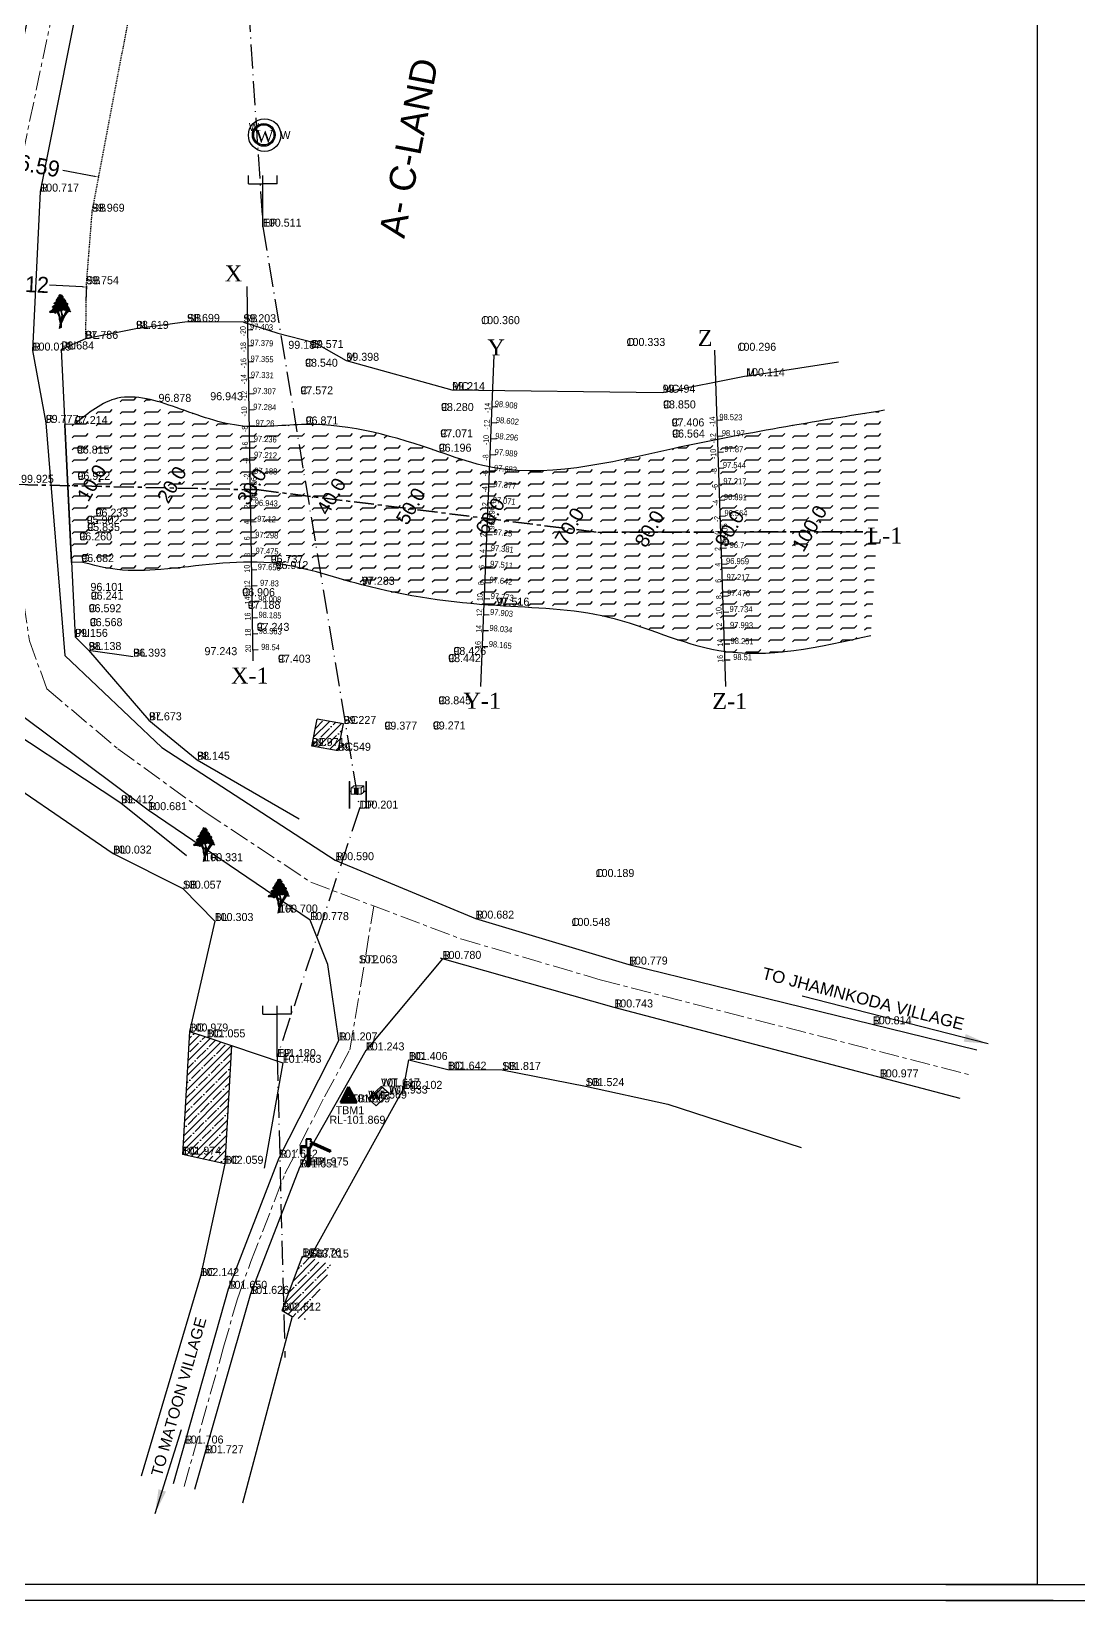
# Model space of a CAD drawing. Extents: x 9889 to 10585, y 9873 to 10224.
# Drawn here: x 10005.7 to 10136.5, y 9872.9 to 10069 of the extents above; entities that cross this region are included whole.
import ezdxf
from ezdxf.enums import TextEntityAlignment as Align

# ---------------------------------------------------------------- set-up
doc = ezdxf.new("R2010")
doc.units = 0
doc.header["$MEASUREMENT"] = 0
doc.header["$PDMODE"] = 35
doc.header["$PDSIZE"] = 0.5
for name, pattern in [('ACAD_ISO10W100', [18, 12, -3, 0, -3]), ('CENTERX2', [4, 2.5, -0.5, 0.5, -0.5]), ('DASHDOT', [1, 0.5, -0.25, 0, -0.25]), ('DOT2', [0.125, 0, -0.125]), ('HIDDEN2', [0.1875, 0.125, -0.0625])]:
    doc.linetypes.add(name, pattern=pattern)
for name, color, linetype in [('2', 1, 'Continuous'), ('4', 3, 'Continuous'), ('Chainage', 7, 'Continuous'), ('dimension', 7, 'Continuous'), ('DP', 7, 'Continuous'), ('EL', 5, 'ACAD_ISO10W100'), ('FRAME', 7, 'Continuous'), ('HA', 7, 'Continuous'), ('HP', 7, 'Continuous'), ('TBM', 1, 'Continuous'), ('TEXT', 7, 'Continuous'), ('WEEL', 7, 'Continuous'), ('WELL', 102, 'Continuous')]:
    doc.layers.add(name, color=color, linetype=linetype)
for name, color, linetype, lineweight in [('BL', 6, 'Continuous', 30), ('BT ROAD', 251, 'Continuous', 30), ('CENTER', 7, 'CENTERX2', 40), ('centre line', 7, 'CENTERX2', 30), ('E-LINE', 66, 'DASHDOT', 25), ('EP', 5, 'ACAD_ISO10W100', 30), ('MAAT', 20, 'FENCELINE2', 30), ('SB', 62, 'HIDDEN2', 30), ('TR', 3, 'Continuous', 40), ('WATER', 4, 'Continuous', 30)]:
    doc.layers.add(name, color=color, linetype=linetype, lineweight=lineweight)
doc.layers.add('HATCH', color=7, linetype='Continuous', true_color=0xdb70ff)
doc.styles.add('A', font='ARIAL.TTF')
doc.styles.add('style1', font='swisscl.ttf', dxfattribs={"height": 5})
doc.styles.add('style3', font='swisse.ttf', dxfattribs={"height": 3})
doc.linetypes.add('FENCELINE2', pattern='A,0.25,-0.1,[132,ltypeshp.shx,S=0.1,R=0,X=-0.1,Y=0],-0.1,1', length=1.45)
doc.dimstyles.get("Standard").update_dxf_attribs({"dimtxt": 2, "dimasz": 0.5, "dimexe": 0.18, "dimexo": 0.0625, "dimgap": 0.09, "dimtad": 0, "dimzin": 0, "dimdsep": 46, "dimtxsty": 'Standard', "dimcen": 0.09, "dimclrd": 155, "dimclre": 155, "dimadec": 0, "dimazin": 0, "dimtfac": 1, "dimtofl": 0, "dimtmove": 0, "dimatfit": 3, "dimfxl": 0, "dimtolj": 1, "dimtzin": 0, "dimarcsym": 0})
pattern_1 = [(350.564024, (-938.7632, -614.632707), (0.0308053174, 0.0423982836), [0, -0.046875])]

# ---------------------------------------------------------------- blocks, each defined once
blk = doc.blocks.new('TBM')
at = {"layer": 'HA', "linetype": 'DOT2'}
h = blk.add_hatch(dxfattribs=at)
h.set_pattern_fill('ANSI31', color=1, scale=3, style=0)
h.set_pattern_definition([(45, (-10188.135, -9096.50348), (-0.265165043, 0.265165043), [])])
h.paths.add_polyline_path([(6.2, -4.6), (-0.2, 7), (-6.2, -4.6)])
h.paths.add_polyline_path([(-1.1, -0.1, -1), (1.1, -0.1, -1)], flags=16)
at = {"layer": 'HATCH', "color": 1, "lineweight": 50}
for p, q in [((-0.2, 7), (-6.2, -4.6)), ((6.2, -4.6), (-0.2, 7)), ((-6.2, -4.6), (6.2, -4.6))]:
    blk.add_line(p, q, dxfattribs=at)
at = {"layer": 'HATCH', "color": 1, "lineweight": 40}
blk.add_circle((0, -0.1), 1.11, dxfattribs=at)
blk = doc.blocks.new('tf')
at = {"layer": 'DP', "color": 7, "lineweight": 9}
for p, q in [((-3.71, 12.09), (-3.67, -0.12)), ((-3.42, 12.09), (-3.39, -0.12)), ((3.79, 12.11), (3.83, -0.1)), ((4.08, 12.11), (4.11, -0.1))]:
    blk.add_line(p, q, dxfattribs=at)
at = {"layer": 'DP', "color": 7, "lineweight": 15}
for p, q in [((-2.79, 7.72), (-3.69, 7.72)), ((-2.79, 7.56), (-3.69, 7.56)), ((-2.8, 9.12), (-1.6, 10.06)), ((-2.8, 9.12), (1.73, 9.14)), ((-2.8, 9.12), (-2.79, 6.32)), ((-1.34, 9.13), (-1.34, 6.33)), ((-1.1, 9.13), (-1.09, 6.33)), ((-0.86, 9.13), (-0.85, 6.33)), ((-0.62, 9.13), (-0.61, 6.33)), ((-0.4, 9.13), (-0.4, 6.33)), ((-0.16, 9.13), (-0.15, 6.33)), ((0.08, 9.13), (0.09, 6.33)), ((0.29, 9.13), (0.29, 6.33)), ((1.73, 9.14), (2.93, 10.07)), ((1.74, 6.34), (1.73, 9.14)), ((1.74, 6.34), (2.93, 7.27)), ((2.52, 7.74), (4.09, 7.74)), ((2.52, 7.57), (4.09, 7.58)), ((2.93, 7.27), (2.93, 10.07)), ((-2.79, 6.32), (1.74, 6.34))]:
    blk.add_line(p, q, dxfattribs=at)
at = {"layer": 'HATCH', "color": 7, "lineweight": 30}
for p, q in [((-3.71, 12.09), (-3.42, 12.09)), ((3.79, 12.11), (4.08, 12.11))]:
    blk.add_line(p, q, dxfattribs=at)
at = {"layer": 'HATCH', "color": 7, "lineweight": 15}
blk.add_line((-1.6, 10.06), (2.93, 10.07), dxfattribs=at)
blk = doc.blocks.new('A$C492B7C83')
at = {"layer": 'TR', "linetype": 'Continuous', "lineweight": 0}
h = blk.add_hatch(dxfattribs=at)
h.set_pattern_fill('DOTS', color=3, scale=0.75, angle=-9.436, style=0)
h.set_pattern_definition(pattern_1)
h.paths.add_polyline_path([(2.85, 3.48), (2.66, 3.58), (2.77, 3.71), (2.73, 3.96), (2.68, 3.97), (2.62, 4.2), (2.56, 4.2), (2.49, 4.21), (2.45, 4.32), (2.51, 4.46), (2.59, 4.45), (2.47, 4.65), (2.47, 4.79), (2.41, 4.9), (2.32, 4.83), (2.29, 4.86), (2.29, 4.93), (2.24, 4.96), (2.16, 4.91), (2.08, 4.94), (2, 4.83), (1.99, 4.73), (2.06, 4.68), (2, 4.65), (1.94, 4.71), (1.75, 4.57), (1.74, 4.53), (1.66, 4.51), (1.68, 4.46), (1.71, 4.38), (1.61, 4.33), (1.54, 4.41), (1.48, 4.41), (1.45, 4.36), (1.52, 4.33), (1.52, 4.23), (1.44, 4.25), (1.33, 4.18), (1.43, 4.15), (1.37, 4.03), (1.28, 4.03), (1.17, 3.98), (1.04, 3.94), (1.04, 3.99), (0.91, 3.82), (1.08, 3.83), (1.17, 3.75), (1.11, 3.6), (0.92, 3.57), (0.85, 3.63), (0.81, 3.56), (0.74, 3.56), (0.67, 3.49), (0.58, 3.41), (0.66, 3.32), (0.72, 3.35), (0.64, 3.25), (0.69, 3.25), (0.66, 3.15), (0.46, 2.96), (0.26, 2.98), (0.16, 2.94), (-0.01, 2.8), (0.03, 2.69), (0.4, 2.64), (0.46, 2.58), (0.64, 2.63), (0.72, 2.35), (0.77, 2.34), (1.05, 2.59), (1.12, 2.61), (1.16, 2.54), (1.15, 2.45), (1.22, 2.41), (1.33, 2.39), (1.39, 2.48), (1.53, 2.52), (1.66, 2.51), (1.73, 2.55), (1.74, 2.56), (1.78, 2.62), (1.82, 2.59), (1.83, 2.48), (1.91, 2.51), (1.92, 2.48), (1.93, 2.41), (2.02, 2.52), (2.09, 2.5), (2.11, 2.45), (2.07, 2.4), (2.16, 2.41), (2.18, 2.37), (2.26, 2.41), (2.32, 2.37), (2.44, 2.21), (2.5, 2.17), (2.54, 2.11), (2.96, 2.08), (3.03, 1.99), (3.09, 2.01), (2.97, 2.24), (2.97, 2.32), (3.03, 2.39), (2.98, 2.64), (2.93, 2.65), (2.89, 3.03), (2.8, 3.06), (2.86, 3.1), (2.98, 3.29)])
h = blk.add_hatch(dxfattribs=at)
h.set_pattern_fill('DOTS', color=3, scale=0.75, angle=-9.436, style=0)
h.set_pattern_definition(pattern_1)
h.paths.add_polyline_path([(2.85, 3.48), (2.66, 3.58), (2.77, 3.71), (2.73, 3.96), (2.68, 3.97), (2.62, 4.2), (2.56, 4.2), (2.49, 4.21), (2.45, 4.32), (2.51, 4.46), (2.59, 4.45), (2.47, 4.65), (2.47, 4.79), (2.41, 4.9), (2.32, 4.83), (2.29, 4.86), (2.29, 4.93), (2.24, 4.96), (2.16, 4.91), (2.08, 4.94), (2, 4.83), (1.99, 4.73), (2.06, 4.68), (2, 4.65), (1.94, 4.71), (1.75, 4.57), (1.74, 4.53), (1.66, 4.51), (1.68, 4.46), (1.71, 4.38), (1.61, 4.33), (1.54, 4.41), (1.48, 4.41), (1.45, 4.36), (1.52, 4.33), (1.52, 4.23), (1.44, 4.25), (1.33, 4.18), (1.43, 4.15), (1.37, 4.03), (1.28, 4.03), (1.17, 3.98), (1.04, 3.94), (1.04, 3.99), (0.91, 3.82), (1.08, 3.83), (1.17, 3.75), (1.11, 3.6), (0.92, 3.57), (0.85, 3.63), (0.81, 3.56), (0.74, 3.56), (0.67, 3.49), (0.58, 3.41), (0.66, 3.32), (0.72, 3.35), (0.64, 3.25), (0.69, 3.25), (0.66, 3.15), (0.46, 2.96), (0.26, 2.98), (0.16, 2.94), (-0.01, 2.8), (0.03, 2.69), (0.4, 2.64), (0.46, 2.58), (0.64, 2.63), (0.72, 2.35), (0.77, 2.34), (1.05, 2.59), (1.12, 2.61), (1.16, 2.54), (1.15, 2.45), (1.22, 2.41), (1.33, 2.39), (1.39, 2.48), (1.53, 2.52), (1.66, 2.51), (1.73, 2.55), (1.74, 2.56), (1.78, 2.62), (1.82, 2.59), (1.83, 2.48), (1.91, 2.51), (1.92, 2.48), (1.93, 2.41), (2.02, 2.52), (2.09, 2.5), (2.11, 2.45), (2.07, 2.4), (2.16, 2.41), (2.18, 2.37), (2.26, 2.41), (2.32, 2.37), (2.44, 2.21), (2.5, 2.17), (2.54, 2.11), (2.96, 2.08), (3.03, 1.99), (3.09, 2.01), (2.97, 2.24), (2.97, 2.32), (3.03, 2.39), (2.98, 2.64), (2.93, 2.65), (2.89, 3.03), (2.8, 3.06), (2.86, 3.1), (2.98, 3.29)])
at = {"layer": 'TR', "lineweight": 0}
h = blk.add_hatch(dxfattribs=at)
h.set_pattern_fill('DOTS', color=32, scale=0.5, style=0)
h.set_pattern_definition([(0, (-72.181562, -36.292636), (0.015625, 0.03125), [0, -0.03125])])
h.paths.add_polyline_path([(2.13, 1.66), (2.65, 2.11), (2.54, 2.11), (2.5, 2.17), (2.44, 2.21), (2.4, 2.27), (1.94, 1.79), (1.33, 1.03), (1.8, 1.77), (1.78, 2.62), (1.74, 2.56), (1.66, 2.51), (1.64, 1.77), (1.26, 1.17), (1.25, 1.44), (1.36, 1.72), (1.33, 2.39), (1.22, 2.41), (1.15, 2.45), (1.16, 2.54), (1.12, 2.61), (1.05, 2.59), (1.19, 1.68), (1.07, 1.35), (1.07, 0.76), (0.74, 0), (1.1, 0.04), (1.27, 0.62)])
at = {"layer": 'HATCH', "color": 3, "lineweight": 0}
blk.add_lwpolyline([(2.77, 3.71), (2.73, 3.96), (2.68, 3.97), (2.62, 4.2), (2.56, 4.2), (2.49, 4.21), (2.45, 4.32), (2.51, 4.46), (2.59, 4.45), (2.47, 4.65), (2.47, 4.79)], dxfattribs=at)
at = {"layer": 'TR', "lineweight": 30}
blk.add_lwpolyline([(1.05, 2.59), (0.99, 2.59), (0.79, 2.38), (0.74, 2.39), (0.68, 2.59), (0.66, 2.64), (0.62, 2.65), (0.46, 2.58), (0.31, 2.65), (0.03, 2.69), (0, 2.8), (0.14, 2.92), (0.21, 2.95), (0.51, 3), (0.7, 3.26), (0.6, 3.41), (0.63, 3.46), (0.74, 3.53), (0.85, 3.6), (0.92, 3.55), (0.96, 3.55), (1.03, 3.58), (1.14, 3.65), (1.18, 3.7), (1.21, 3.74), (1.14, 3.79), (0.96, 3.83), (1.09, 3.95), (1.25, 4.02), (1.34, 4), (1.39, 3.99), (1.42, 4.04), (1.4, 4.08), (1.37, 4.19), (1.46, 4.21), (1.52, 4.22), (1.52, 4.26), (1.5, 4.36), (1.53, 4.39), (1.59, 4.34), (1.64, 4.33), (1.68, 4.32), (1.71, 4.37), (1.73, 4.4), (1.68, 4.46), (1.7, 4.51), (1.76, 4.5), (1.77, 4.55), (1.82, 4.59), (1.85, 4.63), (1.93, 4.67), (1.98, 4.66), (2.02, 4.65), (2.05, 4.7), (2.03, 4.73), (2.02, 4.79), (2.05, 4.84), (2.08, 4.87), (2.11, 4.93), (2.23, 4.95), (2.25, 4.89), (2.29, 4.83), (2.32, 4.84), (2.39, 4.87), (2.44, 4.82), (2.47, 4.76), (2.44, 4.72), (2.45, 4.67), (2.46, 4.61), (2.48, 4.58), (2.57, 4.52), (2.56, 4.46), (2.48, 4.43), (2.44, 4.38), (2.42, 4.34), (2.43, 4.29), (2.44, 4.26), (2.46, 4.22), (2.52, 4.19), (2.56, 4.18), (2.6, 4.18), (2.68, 3.98), (2.73, 3.93), (2.75, 3.85), (2.73, 3.79), (2.74, 3.73), (2.7, 3.66), (2.69, 3.6), (2.68, 3.58), (2.7, 3.52), (2.81, 3.47), (2.88, 3.42), (2.94, 3.33), (2.96, 3.32), (2.93, 3.26), (2.9, 3.21), (2.85, 3.15), (2.84, 3.13), (2.82, 3.09), (2.83, 3.05), (2.88, 3), (2.89, 2.94), (2.91, 2.8), (2.95, 2.64), (2.97, 2.56), (2.99, 2.5), (3.01, 2.4), (2.97, 2.31), (2.94, 2.28), (2.95, 2.21), (3.01, 2.17), (3.03, 2.11), (3.04, 2.02), (3.01, 2), (3, 2.06), (2.97, 2.11), (2.93, 2.12), (2.89, 2.12), (2.84, 2.13), (2.81, 2.09), (2.76, 2.1), (2.72, 2.11), (2.67, 2.12)], dxfattribs=at)
at = {"layer": 'TR', "color": 32, "linetype": 'Continuous', "lineweight": 0}
blk.add_lwpolyline([(1.1, 0.04), (1.1, 0.04), (1.27, 0.62), (2.13, 1.66), (2.67, 2.12), (2.44, 2.3), (1.94, 1.79), (1.33, 1.03), (1.8, 1.77), (1.78, 2.62), (1.66, 2.51), (1.64, 1.77), (1.26, 1.17), (1.25, 1.44), (1.36, 1.72), (1.33, 2.39), (1.12, 2.61), (1.05, 2.59), (1.19, 1.68), (1.07, 1.35), (1.07, 0.76), (0.74, 0), (1.1, 0.04)], dxfattribs=at)
blk.add_lwpolyline([(1.1, 0.04), (1.1, 0.04), (1.27, 0.62), (2.13, 1.66), (2.67, 2.12), (2.44, 2.3), (1.94, 1.79), (1.33, 1.03), (1.8, 1.77), (1.78, 2.62), (1.66, 2.51), (1.64, 1.77), (1.26, 1.17), (1.25, 1.44), (1.36, 1.72), (1.33, 2.39), (1.12, 2.61), (1.05, 2.59), (1.19, 1.68), (1.07, 1.35), (1.07, 0.76), (0.74, 0), (1.1, 0.04)], dxfattribs=at)
blk = doc.blocks.new('EP')
at = {"layer": 'EP', "linetype": 'Continuous'}
for p, q in [((-1.43, 4.24), (-1.43, 5.08)), ((0, 4.24), (0, 5.08)), ((1.43, 4.24), (1.43, 5.08)), ((-1.43, 4.24), (0, 4.24)), ((0, 0), (0, 4.24)), ((1.43, 4.24), (0, 4.24))]:
    blk.add_line(p, q, dxfattribs=at)
blk = doc.blocks.new('WELL')
at = {"layer": 'WEEL', "color": 7, "lineweight": 30}
for radius in [3.55, 3.15]:
    blk.add_circle((-0.13, -0.11), radius, dxfattribs=at)
at = {"layer": 'WEEL', "color": 7, "lineweight": 30, "insert": (-2.65, 1.45), "char_height": 3.9576, "width": 72.2865, "attachment_point": 1, "rotation": 0.034, "style": 'style1'}
blk.add_mtext('{\\fTimes New Roman|b0|i0|c0|p18;W}', dxfattribs=at)
blk = doc.blocks.new('*D12')
at = {"layer": 'Defpoints', "color": 0}
for p in [(9997.73, 10053.9), (10014.03, 10050.82), (10014.03, 10050.82)]:
    blk.add_point(p, dxfattribs=at)
at = {"layer": 'dimension', "color": 155, "lineweight": -2}
for p, q in [((9997.72, 10053.84), (9997.69, 10053.72)), ((9998.22, 10053.81), (10002.19, 10053.06)), ((10013.54, 10050.91), (10009.57, 10051.66)), ((10014.05, 10050.88), (10014.07, 10051))]:
    blk.add_line(p, q, dxfattribs=at)
at = {"layer": 'dimension', "color": 155}
for points in [[(9998.23, 10053.89), (9998.2, 10053.72), (9997.73, 10053.9)], [(10013.56, 10050.99), (10013.53, 10050.83), (10014.03, 10050.82)]]:
    blk.add_solid(points, dxfattribs=at)
at = {"layer": 'dimension', "color": 0, "insert": (10005.88, 10052.36), "char_height": 2, "attachment_point": 5, "rotation": 349.3038}
blk.add_mtext('\\A1;16.59', dxfattribs=at)
blk = doc.blocks.new('*D16')
at = {"layer": 'Defpoints', "color": 0}
for p in [(9996.38, 10036.17), (9996.46, 10037.88), (10012.47, 10035.36)]:
    blk.add_point(p, dxfattribs=at)
at = {"layer": 'dimension', "color": 155, "lineweight": -2}
for p, q in [((9996.38, 10036.23), (9996.47, 10038.05)), ((9996.96, 10037.85), (10001.09, 10037.64)), ((10012.06, 10037.09), (10007.93, 10037.3)), ((10012.48, 10035.42), (10012.57, 10037.25))]:
    blk.add_line(p, q, dxfattribs=at)
at = {"layer": 'dimension', "color": 155}
for points in [[(9996.97, 10037.93), (9996.96, 10037.77), (9996.46, 10037.88)], [(10012.06, 10037.17), (10012.06, 10037.01), (10012.56, 10037.07)]]:
    blk.add_solid(points, dxfattribs=at)
at = {"layer": 'dimension', "color": 0, "insert": (10004.51, 10037.47), "char_height": 2, "attachment_point": 5, "rotation": 357.1223}
blk.add_mtext('\\A1;16.12', dxfattribs=at)

msp = doc.modelspace()

# ---------------------------------------------------------------- hatches: boundary and pattern name
at = {"layer": 'HATCH'}
h = msp.add_hatch(dxfattribs=at)
h.set_pattern_fill('FLEX', color=132, scale=6, style=0)
edge = h.paths.add_edge_path()
edge.add_line((10011.09, 10019.959), (10009.845, 10019.9))
edge.add_line((10009.845, 10019.9), (10010.669, 10002.651))
edge.add_line((10010.669, 10002.651), (10011.887, 10002.709))
edge.add_spline(control_points=[(10011.887, 10002.709), (10013.377, 10002.329), (10016.635, 10001.5), (10024.606, 10001.79), (10034.977, 10003.79), (10048.602, 9998.924), (10062.735, 9997.007), (10078.051, 9996.849), (10092.833, 9989.457), (10104.092, 9992.032), (10110.511, 9993.5)], knot_values=[0, 0, 0, 0, 4.5902844, 10.0328362, 23.7797037, 35.504248, 52.5275891, 66.6012083, 80.9829075, 100.0537272, 100.0537272, 100.0537272, 100.0537272], degree=3, periodic=0)
edge.add_line((10110.511, 9993.5), (10112.217, 10021.678))
edge.add_spline(control_points=[(10112.217, 10021.678), (10103.484, 10020.252), (10087.006, 10017.559), (10067.707, 10012.459), (10053.022, 10017.818), (10043.041, 10020.737), (10031.681, 10019.019), (10024.306, 10021.922), (10016.527, 10024.388), (10012.79, 10021.343), (10011.09, 10019.959)], knot_values=[0, 0, 0, 0, 26.8701333, 50.7048669, 56.468358, 73.4423872, 81.3021272, 89.9166731, 97.3605226, 103.567385, 103.567385, 103.567385, 103.567385], degree=3, periodic=0)
h = msp.add_hatch(dxfattribs=at)
h.set_pattern_fill('ANSI35', color=256, scale=5, style=0)
h.paths.add_polyline_path([(10041.362, 9983.057), (10040.689, 9979.705), (10043.976, 9979.12), (10044.649, 9982.472)])
h = msp.add_hatch(dxfattribs=at)
h.set_pattern_fill('ANSI35', color=256, scale=5, style=0)
h.paths.add_polyline_path([(10024.53, 9928.641), (10029.811, 9927.494), (10030.656, 9942.266), (10027.554, 9943.306), (10025.41, 9944.032)])
h = msp.add_hatch(dxfattribs=at)
h.set_pattern_fill('ANSI35', color=256, scale=12, style=0)
h.paths.add_polyline_path([(10047.736, 9935.648), (10048.716, 9934.759), (10050.331, 9936.275), (10049.351, 9937.164)])
h.paths.add_polyline_path([(10045.386, 9934.917), (10049.219, 9934.917), (10049.219, 9936.417), (10045.386, 9936.417)], flags=9)
h.paths.add_polyline_path([(10047.486, 9935.398), (10049.986, 9935.398), (10049.986, 9936.898), (10047.486, 9936.898)], flags=9)
h = msp.add_hatch(dxfattribs=at)
h.set_pattern_fill('ANSI35', color=256, scale=5, style=0)
h.paths.add_polyline_path([(10037.17, 9909.632), (10037.186, 9909.027), (10038.221, 9908.402), (10039.78, 9907.932), (10043.255, 9914.796), (10040.486, 9915.78), (10039.536, 9915.936)])

# ---------------------------------------------------------------- linework, layer by layer
at = {"layer": 'BL', "linetype": 'Continuous'}
for points in [[(9906.649, 10032.462), (9960.315, 10008.261), (9974.795, 9999.703), (9981.611, 9996.604), (9989.979, 9987.584), (9996.133, 9980.828), (9998.208, 9978.355), (10015.853, 9966.272), (10024.583, 9961.886), (10028.558, 9957.84), (10025.41, 9944.032), (10025.41, 9944.032)], [(10025.108, 10032.718), (10018.724, 10031.853), (10012.41, 10030.605), (10009.397, 10029.276)], [(10009.397, 10029.276), (10011.113, 9993.352)], [(10011.113, 9993.352), (10012.808, 9991.709), (10018.384, 9990.883)], [(10012.808, 9991.709), (10020.348, 9982.931), (10026.364, 9977.999), (10039.103, 9970.62)], [(10025.015, 9965.993), (10016.847, 9972.562), (9998.495, 9984.656), (9998.282, 9989.235)], [(10040.689, 9979.705), (10041.362, 9983.057)], [(10044.649, 9982.472), (10041.362, 9983.057)], [(10043.976, 9979.12), (10044.649, 9982.472)], [(10043.976, 9979.12), (10040.689, 9979.705)], [(10025.41, 9944.032), (10024.53, 9928.641)], [(10025.41, 9944.032), (10027.554, 9943.306)], [(10027.554, 9943.306), (10037.053, 9940.12), (10034.742, 9926.972)], [(10030.656, 9942.266), (10029.811, 9927.494)], [(10052.161, 9936.866), (10052.815, 9940.472), (10057.673, 9939.265)], [(10040.486, 9915.78), (10052.161, 9936.866)], [(10029.811, 9927.494), (10024.53, 9928.641)], [(10029.811, 9927.494), (10026.772, 9913.465)], [(10036.988, 9909.146), (10039.536, 9915.936), (10040.486, 9915.78)], [(10026.772, 9913.465), (10019.363, 9888.438)], [(10036.988, 9909.146), (10038.221, 9908.402)], [(10038.221, 9908.402), (10032.018, 9885.074)]]:
    msp.add_lwpolyline(points, dxfattribs=at)
at = {"layer": 'BT ROAD', "linetype": 'Continuous'}
for points in [[(10040.485, 9957.954), (10020.265, 9971.698), (10004.439, 9983.532), (10001.882, 9987.884), (10000.746, 9995.169), (9999.168, 10027.2), (10000.737, 10050.385), (10008.461, 10085.258), (10015.742, 10126.802), (10015.098, 10155.136), (10008.365, 10169.68), (10004.004, 10173.501), (9990.855, 10178.237), (9952.655, 10184.718)], [(10012.059, 10176.02), (10014.696, 10173.852), (10021.814, 10156.885), (10021.61, 10125.717), (10013.839, 10084.745), (10006.764, 10049.007), (10005.807, 10029.138), (10007.449, 10020.1), (10009.849, 9991.026), (10021.941, 9979.513), (10043.622, 9965.443), (10061.129, 9958.14), (10080.311, 9952.397), (10123.754, 9941.75)], [(10094.937, 10025.931), (10106.471, 10027.737)], [(10023.417, 9887.539), (10030.285, 9911.875), (10036.604, 9928.254), (10044.054, 9942.923), (10042.674, 9952.387), (10040.485, 9957.954)], [(10057.026, 9953.107), (10047.425, 9941.671), (10039.132, 9927.044), (10033.009, 9911.241), (10026.046, 9886.786)], [(10078.477, 9947.04), (10057.026, 9953.107), (10056.776, 9953.18)], [(10121.692, 9935.653), (10078.477, 9947.04)]]:
    msp.add_lwpolyline(points, dxfattribs=at)
at = {"layer": 'CENTER', "lineweight": 5}
for points in [[(10010.058, 10079.778), (10004.279, 10052.223), (10003.496, 10045.388), (10002.746, 10032.437), (10002.895, 10024.612), (10003.851, 10014.443), (10004.723, 9997.559), (10005.415, 9992.861), (10007.596, 9986.848), (10016.455, 9979.368), (10027.249, 9971.542), (10040.566, 9962.696), (10059.323, 9955.597), (10076.726, 9950.496), (10122.708, 9938.658)], [(10045.43, 9941.73), (10048.45, 9959.712)], [(10024.731, 9887.162), (10029.664, 9904.562), (10031.386, 9910.638), (10033.082, 9915.27), (10037.319, 9926.229), (10042.292, 9935.887), (10045.43, 9941.73)]]:
    msp.add_lwpolyline(points, dxfattribs=at)
at = {"layer": 'centre line', "lineweight": 35}
msp.add_lwpolyline([(10003.957, 10012.392), (10034.054, 10011.723), (10076.426, 10006.421), (10109.533, 10006.5)], dxfattribs=at)
at = {"layer": 'EL', "lineweight": 30, "ltscale": 0.25}
msp.add_lwpolyline([(10027.049, 10159.202), (10034.575, 10044.622), (10046.646, 9971.892), (10036.356, 9940.851), (10037.336, 9903.284)], dxfattribs=at)
at = {"layer": 'HATCH', "color": 1, "linetype": 'Continuous', "lineweight": 30}
for p, q in [((10032.644, 10031.745), (10033.338, 10031.756)), ((10032.677, 10029.745), (10033.37, 10029.756)), ((10032.709, 10027.745), (10033.403, 10027.757)), ((10032.742, 10025.746), (10033.435, 10025.757)), ((10032.774, 10023.746), (10033.467, 10023.757)), ((10032.806, 10021.746), (10033.5, 10021.758)), ((10063.187, 10022.137), (10063.88, 10022.109)), ((10091.278, 10020.45), (10091.971, 10020.473)), ((10032.839, 10019.747), (10033.532, 10019.758)), ((10063.106, 10020.139), (10063.799, 10020.111)), ((10091.344, 10018.451), (10092.037, 10018.474)), ((10032.871, 10017.747), (10033.565, 10017.758)), ((10063.026, 10018.141), (10063.719, 10018.113)), ((10091.41, 10016.452), (10092.103, 10016.475)), ((10032.904, 10015.747), (10033.597, 10015.758)), ((10062.945, 10016.142), (10063.638, 10016.114)), ((10091.476, 10014.453), (10092.17, 10014.476)), ((10032.936, 10013.747), (10033.629, 10013.759)), ((10062.865, 10014.144), (10063.557, 10014.116)), ((10032.968, 10011.748), (10033.662, 10011.759)), ((10062.784, 10012.145), (10063.477, 10012.117)), ((10091.543, 10012.454), (10092.236, 10012.477)), ((10033.001, 10009.748), (10033.694, 10009.759)), ((10062.703, 10010.147), (10063.396, 10010.119)), ((10091.609, 10010.455), (10092.302, 10010.478)), ((10033.033, 10007.748), (10033.727, 10007.759)), ((10062.623, 10008.149), (10063.316, 10008.121)), ((10091.675, 10008.457), (10092.368, 10008.48)), ((10033.066, 10005.748), (10033.759, 10005.76)), ((10062.542, 10006.15), (10063.235, 10006.122)), ((10091.742, 10006.458), (10092.435, 10006.481)), ((10033.098, 10003.749), (10033.791, 10003.76)), ((10062.461, 10004.152), (10063.154, 10004.124)), ((10091.808, 10004.459), (10092.501, 10004.482)), ((10033.13, 10001.749), (10033.824, 10001.76)), ((10062.381, 10002.154), (10063.074, 10002.126)), ((10091.874, 10002.46), (10092.567, 10002.483)), ((10033.163, 9999.749), (10033.856, 9999.76)), ((10062.3, 10000.155), (10062.993, 10000.127)), ((10091.94, 10000.461), (10092.633, 10000.484)), ((10033.195, 9997.749), (10033.889, 9997.761)), ((10062.22, 9998.157), (10062.913, 9998.129)), ((10092.007, 9998.462), (10092.7, 9998.485)), ((10033.228, 9995.75), (10033.921, 9995.761)), ((10062.139, 9996.158), (10062.832, 9996.13)), ((10092.073, 9996.463), (10092.766, 9996.486)), ((10033.26, 9993.75), (10033.953, 9993.761)), ((10062.058, 9994.16), (10062.751, 9994.132)), ((10092.139, 9994.464), (10092.832, 9994.487)), ((10033.292, 9991.75), (10033.986, 9991.761)), ((10061.978, 9992.162), (10062.671, 9992.134)), ((10092.205, 9992.465), (10092.898, 9992.488)), ((10092.272, 9990.466), (10092.965, 9990.489))]:
    msp.add_line(p, q, dxfattribs=at)
at = {"layer": 'HATCH'}
msp.add_lwpolyline([(10010.669, 10002.651), (10009.845, 10019.9)], dxfattribs=at)
at = {"layer": 'HP', "color": 4, "linetype": 'CENTERX2', "lineweight": 40, "ltscale": 10}
for p, q in [((10039.976, 9930.561), (10039.976, 9929.722)), ((10040.595, 9930.561), (10039.976, 9930.561)), ((10040.586, 9930.248), (10040.595, 9930.561)), ((10043.044, 9929.116), (10040.586, 9930.248)), ((10039.976, 9929.722), (10039.259, 9929.722)), ((10039.259, 9929.722), (10039.259, 9928.736)), ((10039.418, 9928.736), (10039.418, 9929.557)), ((10039.418, 9929.557), (10040.136, 9929.557)), ((10040.136, 9929.557), (10040.136, 9927.29)), ((10040.443, 9927.291), (10040.443, 9929.639)), ((10040.586, 9929.639), (10040.586, 9930.066)), ((10040.586, 9930.066), (10042.983, 9928.977)), ((10040.136, 9927.29), (10040.318, 9927.29)), ((10040.372, 9927.292), (10040.443, 9927.291))]:
    msp.add_line(p, q, dxfattribs=at)
for points in [[(10039.418, 9928.736), (10039.259, 9928.736)], [(10040.586, 9929.639), (10040.443, 9929.639)], [(10043.044, 9929.116), (10042.983, 9928.977)]]:
    msp.add_lwpolyline(points, dxfattribs=at)
at = {"layer": 'MAAT', "linetype": 'Continuous'}
msp.add_lwpolyline([(10094.937, 10025.931), (10084.512, 10023.865), (10058.234, 10024.192), (10045.007, 10027.859), (10040.99, 10030.142)], dxfattribs=at)
at = {"layer": 'SB'}
msp.add_lwpolyline([(10029.779, 10134.179), (10013.217, 10046.495), (10012.501, 10037.432), (10012.41, 10030.605)], dxfattribs=at)
at = {"layer": 'SB', "linetype": 'Continuous'}
for points in [[(10032.143, 10032.679), (10025.108, 10032.718)], [(10032.143, 10032.679), (10036.423, 10031.331), (10040.99, 10030.142)], [(10057.673, 9939.265), (10064.461, 9939.227), (10074.893, 9937.209)], [(10074.893, 9937.209), (10085.142, 9934.936), (10101.807, 9929.529)]]:
    msp.add_lwpolyline(points, dxfattribs=at)
at = {"layer": 'TEXT'}
for points in [[(10133.309, 9872.902), (9888.678, 9872.902), (9888.678, 10223.551), (10133.309, 10223.551)], [(10119.877, 9872.902), (10585.281, 9872.902), (10585.281, 10223.551), (10131.309, 10223.551)], [(10032.557, 10037.138), (10033.315, 9990.37)], [(10063.446, 10028.564), (10061.776, 9987.147)], [(10090.988, 10029.182), (10092.382, 9987.134)], [(10119.877, 9874.902), (10583.281, 9874.902)]]:
    msp.add_lwpolyline(points, dxfattribs=at)
msp.add_lwpolyline([(9890.678, 10221.551), (10131.309, 10221.551), (10131.309, 9874.902), (9890.678, 9874.902)], close=True, dxfattribs=at)
at = {"layer": 'WATER', "linetype": 'Continuous'}
for points in [[(10011.09, 10019.959), (10009.845, 10019.9)], [(10011.887, 10002.709), (10010.669, 10002.651)], [(10049.351, 9937.164), (10047.736, 9935.648)], [(10050.331, 9936.275), (10048.716, 9934.759)], [(10050.331, 9936.275), (10049.351, 9937.164)], [(10048.716, 9934.759), (10047.736, 9935.648)]]:
    msp.add_lwpolyline(points, dxfattribs=at)
for points in [[(10112.217, 10021.678), (10085.781, 10016.868), (10062.039, 10014.769), (10056.541, 10016.499), (10039.912, 10019.904), (10032.055, 10019.706), (10023.756, 10022.015), (10016.402, 10023.17), (10011.09, 10019.959)], [(10110.511, 9993.5), (10091.532, 9991.624), (10077.768, 9995.792), (10063.771, 9997.26), (10046.948, 9999.864), (10035.545, 10002.591), (10021.823, 10001.77), (10016.38, 10001.77), (10011.887, 10002.709)]]:
    msp.add_spline(points, degree=3, dxfattribs=at)
at = {"layer": 'WELL', "linetype": 'Continuous'}
msp.add_circle((10034.792, 10056.072), 2.032, dxfattribs=at)

# ---------------------------------------------------------------- block references
at = {"layer": 'E-LINE', "xscale": 1.258745593556341, "yscale": 1.258745593556341, "zscale": 1.258745593555977}
for p in [(10034.575, 10044.622), (10036.356, 9940.851)]:
    msp.add_blockref('EP', p, dxfattribs=at)
at = {"layer": 'HATCH', "color": 1, "lineweight": 30, "xscale": 0.2786861138685013, "yscale": 0.2786861138685013, "zscale": 0.2786861138687148}
msp.add_blockref('tf', (10046.382, 9971.922), dxfattribs=at)
at = {"layer": 'TBM', "lineweight": 30, "xscale": 0.1669166491537908, "yscale": 0.1669166491537908, "zscale": 0.1669166491530092}
msp.add_blockref('TBM', (10045.292, 9935.939), dxfattribs=at)
at = {"layer": 'TR', "xscale": 0.8212463016380579, "yscale": 0.8212463016373474, "zscale": 0.8212463016380026, "rotation": 15.29615413045581}
for p in [(10008.556, 10031.736), (10026.542, 9965.106), (10035.869, 9958.681)]:
    msp.add_blockref('A$C492B7C83', p, dxfattribs=at)
at = {"layer": 'WELL', "lineweight": 30, "xscale": 0.4005999579640047, "yscale": 0.4005999579640047, "zscale": 0.400599957967222}
msp.add_blockref('WELL', (10034.741, 10056.144), dxfattribs=at)

# ---------------------------------------------------------------- texts
at = {"layer": '2'}
for s, p in [('W', (10032.825, 10056.58)), ('W', (10036.76, 10055.563)), ('R', (10006.764, 10049.007)), ('SB', (10013.217, 10046.495)), ('EP', (10034.575, 10044.622)), ('SB', (10012.501, 10037.432)), ('BL', (10018.724, 10031.853)), ('SB', (10025.108, 10032.718)), ('SB', (10032.143, 10032.679)), ('O', (10061.845, 10032.442)), ('PU', (10009.397, 10029.276)), ('BL', (10012.41, 10030.605)), ('C', (10040.566, 10029.458)), ('O', (10080.006, 10029.714)), ('R', (10005.807, 10029.138)), ('M', (10045.007, 10027.859)), ('O', (10093.867, 10029.111)), ('C', (10039.843, 10027.119)), ('M', (10094.937, 10025.931)), ('C', (10039.257, 10023.668)), ('MC', (10058.234, 10024.192)), ('MC', (10084.512, 10023.865)), ('C', (10056.821, 10021.582)), ('C', (10084.561, 10021.908)), ('R', (10007.449, 10020.1)), ('C', (10011.09, 10019.959)), ('C', (10039.912, 10019.904)), ('C', (10085.632, 10019.66)), ('C', (10056.735, 10018.296)), ('C', (10085.696, 10018.265)), ('C', (10011.331, 10016.262)), ('C', (10056.541, 10016.499)), ('C', (10011.412, 10012.981)), ('C', (10013.666, 10008.384)), ('C', (10012.569, 10007.489)), ('C', (10012.63, 10006.583)), ('C', (10011.644, 10005.416)), ('C', (10011.887, 10002.709)), ('C', (10035.545, 10002.591)), ('C', (10036.16, 10001.833)), ('W', (10046.948, 9999.864)), ('C', (10013.066, 9998.005)), ('C', (10031.991, 9998.443)), ('C', (10012.805, 9996.438)), ('C', (10032.68, 9996.861)), ('W', (10063.771, 9997.26)), ('C', (10012.949, 9994.693)), ('C', (10033.796, 9994.106)), ('PU', (10011.113, 9993.352)), ('BL', (10012.808, 9991.709)), ('BL', (10018.384, 9990.883)), ('C', (10036.455, 9990.133)), ('C', (10057.721, 9990.199)), ('C', (10058.375, 9991.097)), ('C', (10056.495, 9984.924)), ('BL', (10020.348, 9982.931)), ('BC', (10044.649, 9982.472)), ('C', (10049.756, 9981.763)), ('C', (10055.804, 9981.781)), ('BC', (10040.689, 9979.705)), ('BC', (10043.976, 9979.12)), ('BL', (10026.364, 9977.999)), ('BL', (10016.847, 9972.562)), ('R', (10020.265, 9971.698)), ('DP', (10046.646, 9971.892)), ('BL', (10015.853, 9966.272)), ('TR', (10027.26, 9965.319)), ('R', (10043.622, 9965.443)), ('C', (10076.145, 9963.34)), ('SB', (10024.583, 9961.886)), ('TR', (10036.6, 9958.904)), ('BL', (10028.558, 9957.84)), ('R', (10040.485, 9957.954)), ('R', (10061.129, 9958.14)), ('C', (10073.134, 9957.23)), ('R', (10057.026, 9953.107)), ('ST2', (10046.555, 9952.561)), ('R', (10080.311, 9952.397)), ('R', (10078.477, 9947.04)), ('R', (10110.77, 9944.932)), ('BC', (10025.41, 9944.032)), ('BC', (10027.554, 9943.306)), ('R', (10044.054, 9942.923)), ('R', (10047.425, 9941.671)), ('EP', (10036.356, 9940.851)), ('F', (10037.053, 9940.12)), ('BC', (10052.815, 9940.472)), ('BC', (10057.673, 9939.265)), ('SB', (10064.461, 9939.227)), ('WT', (10049.351, 9937.164)), ('SB', (10074.893, 9937.209)), ('R', (10111.65, 9938.299)), ('TBM1', (10045.636, 9935.167)), ('WT', (10047.736, 9935.648)), ('WT', (10050.331, 9936.275)), ('BC', (10052.161, 9936.866)), ('BC', (10024.53, 9928.641)), ('BC', (10029.811, 9927.494)), ('R', (10036.604, 9928.254)), ('HP', (10040.443, 9927.291)), ('R', (10039.132, 9927.044)), ('BC', (10039.536, 9915.936)), ('SB', (10040.486, 9915.78)), ('BC', (10026.772, 9913.465)), ('R', (10030.285, 9911.875)), ('R', (10033.009, 9911.241)), ('BC', (10036.988, 9909.146)), ('R', (10024.826, 9892.532)), ('R', (10027.339, 9891.328))]:
    msp.add_text(s, height=1, dxfattribs=at).set_placement(p)
at = {"layer": '4'}
for s, p in [('100.717', (10006.764, 10049.007)), ('99.969', (10013.217, 10046.495)), ('100.511', (10034.575, 10044.622)), ('99.754', (10012.501, 10037.432)), ('98.619', (10018.724, 10031.853)), ('98.699', (10025.108, 10032.718)), ('99.203', (10032.143, 10032.679)), ('100.360', (10061.845, 10032.442)), ('98.684', (10009.397, 10029.276)), ('97.786', (10012.41, 10030.605)), ('99.187', (10037.753, 10029.358)), ('99.571', (10040.566, 10029.458)), ('100.333', (10080.006, 10029.714)), ('100.019', (10005.807, 10029.138)), ('99.398', (10045.007, 10027.859)), ('100.296', (10093.867, 10029.111)), ('98.540', (10039.843, 10027.119)), ('100.114', (10094.937, 10025.931)), ('97.572', (10039.257, 10023.668)), ('99.214', (10058.234, 10024.192)), ('99.494', (10084.512, 10023.865)), ('96.878', (10021.537, 10022.727)), ('96.943', (10028.001, 10022.936)), ('98.280', (10056.821, 10021.582)), ('98.850', (10084.561, 10021.908)), ('99.777', (10007.449, 10020.1)), ('97.214', (10011.09, 10019.959)), ('96.871', (10039.912, 10019.904)), ('97.406', (10085.632, 10019.66)), ('97.071', (10056.735, 10018.296)), ('96.564', (10085.696, 10018.265)), ('96.815', (10011.331, 10016.262)), ('96.196', (10056.541, 10016.499)), ('99.925', (10004.368, 10012.611)), ('96.922', (10011.412, 10012.981)), ('96.233', (10013.666, 10008.384)), ('95.902', (10012.569, 10007.489)), ('95.835', (10012.63, 10006.583)), ('96.260', (10011.644, 10005.416)), ('96.682', (10011.887, 10002.709)), ('96.737', (10035.545, 10002.591)), ('96.912', (10036.16, 10001.833)), ('97.283', (10046.948, 9999.864)), ('96.101', (10013.038, 9999.099)), ('96.241', (10013.066, 9998.005)), ('96.906', (10031.991, 9998.443)), ('96.592', (10012.805, 9996.438)), ('97.188', (10032.68, 9996.861)), ('97.516', (10063.771, 9997.26)), ('96.568', (10012.949, 9994.693)), ('97.243', (10033.796, 9994.106)), ('99.156', (10011.113, 9993.352)), ('98.138', (10012.808, 9991.709)), ('96.393', (10018.384, 9990.883)), ('97.243', (10027.282, 9991.07)), ('97.403', (10036.455, 9990.133)), ('98.442', (10057.721, 9990.199)), ('98.426', (10058.375, 9991.097)), ('98.845', (10056.495, 9984.924)), ('97.673', (10020.348, 9982.931)), ('99.227', (10044.649, 9982.472)), ('99.377', (10049.756, 9981.763)), ('99.271', (10055.804, 9981.781)), ('99.971', (10040.689, 9979.705)), ('99.549', (10043.976, 9979.12)), ('98.145', (10026.364, 9977.999)), ('99.412', (10016.847, 9972.562)), ('100.681', (10020.265, 9971.698)), ('100.201', (10046.646, 9971.892)), ('100.032', (10015.853, 9966.272)), ('100.331', (10027.26, 9965.319)), ('100.590', (10043.622, 9965.443)), ('100.189', (10076.145, 9963.34)), ('100.057', (10024.583, 9961.886)), ('100.700', (10036.6, 9958.904)), ('100.303', (10028.558, 9957.84)), ('100.778', (10040.485, 9957.954)), ('100.682', (10061.129, 9958.14)), ('100.548', (10073.134, 9957.23)), ('100.780', (10057.026, 9953.107)), ('101.063', (10046.555, 9952.561)), ('100.779', (10080.311, 9952.397)), ('100.743', (10078.477, 9947.04)), ('100.814', (10110.77, 9944.932)), ('100.979', (10025.41, 9944.032)), ('101.055', (10027.554, 9943.306)), ('101.207', (10044.054, 9942.923)), ('101.243', (10047.425, 9941.671)), ('101.180', (10036.356, 9940.851)), ('101.463', (10037.053, 9940.12)), ('101.406', (10052.815, 9940.472)), ('101.642', (10057.673, 9939.265)), ('101.817', (10064.461, 9939.227)), ('101.617', (10049.351, 9937.164)), ('101.524', (10074.893, 9937.209)), ('100.977', (10111.65, 9938.299)), ('101.869', (10045.636, 9935.167)), ('101.569', (10047.736, 9935.648)), ('101.933', (10050.331, 9936.275)), ('102.102', (10052.161, 9936.866)), ('101.974', (10024.53, 9928.641)), ('102.059', (10029.811, 9927.494)), ('101.642', (10036.604, 9928.254)), ('101.975', (10040.443, 9927.291)), ('101.651', (10039.132, 9927.044)), ('102.776', (10039.536, 9915.936)), ('103.215', (10040.486, 9915.78)), ('102.142', (10026.772, 9913.465)), ('101.650', (10030.285, 9911.875)), ('101.626', (10033.009, 9911.241)), ('102.612', (10036.988, 9909.146)), ('101.706', (10024.826, 9892.532)), ('101.727', (10027.339, 9891.328))]:
    msp.add_text(s, height=1, dxfattribs=at).set_placement(p)
at = {"layer": 'centre line', "color": 7, "style": 'style1'}
for s, rotation, p in [('97.403', 357.639, (10034.41, 10032.087)), ('97.379', 357.639, (10034.442, 10030.088)), ('97.355', 357.639, (10034.475, 10028.088)), ('97.331', 357.639, (10034.507, 10026.088)), ('97.307', 357.639, (10034.774, 10024.079)), ('97.284', 357.639, (10034.807, 10022.079)), ('98.908', 354.40113, (10064.969, 10022.379)), ('97.26', 357.639, (10034.839, 10020.079)), ('98.602', 354.40113, (10065.122, 10020.358)), ('98.523', 358.60934, (10093.037, 10020.822)), ('97.236', 357.639, (10034.871, 10018.079)), ('98.296', 354.40113, (10065.041, 10018.36)), ('98.197', 358.60934, (10093.338, 10018.818)), ('97.212', 357.639, (10034.904, 10016.08)), ('97.989', 354.40113, (10064.961, 10016.361)), ('97.87', 358.60934, (10093.404, 10016.819)), ('97.188', 357.639, (10034.936, 10014.08)), ('97.683', 354.40113, (10064.88, 10014.363)), ('97.544', 358.60934, (10093.471, 10014.82)), ('97.377', 354.40113, (10064.8, 10012.365)), ('97.217', 358.60934, (10093.537, 10012.821)), ('97.071', 354.40113, (10064.719, 10010.366)), ('96.891', 358.60934, (10093.603, 10010.822)), ('96.943', 357.639, (10035.001, 10010.081)), ('96.564', 358.60934, (10093.669, 10008.823)), ('97.12', 357.639, (10035.033, 10008.081)), ('97.25', 354.40113, (10064.558, 10006.369)), ('97.298', 357.639, (10035.066, 10006.081)), ('97.381', 354.40113, (10064.477, 10004.371)), ('96.7', 358.60934, (10093.802, 10004.825)), ('97.475', 357.639, (10035.098, 10004.081)), ('97.511', 354.40113, (10064.397, 10002.373)), ('96.959', 358.60934, (10093.868, 10002.826)), ('97.653', 357.639, (10035.365, 10002.072)), ('97.642', 354.40113, (10064.316, 10000.374)), ('97.217', 358.60934, (10093.934, 10000.827)), ('97.83', 357.639, (10035.398, 10000.072)), ('97.773', 354.40113, (10064.469, 9998.353)), ('97.476', 358.60934, (10094.001, 9998.829)), ('98.008', 357.639, (10035.43, 9998.072)), ('97.903', 354.40113, (10064.389, 9996.355)), ('97.734', 358.60934, (10094.302, 9996.824)), ('98.185', 357.639, (10035.462, 9996.073)), ('97.993', 358.60934, (10094.368, 9994.825)), ('98.363', 357.639, (10035.495, 9994.073)), ('98.034', 354.40113, (10064.308, 9994.356)), ('98.251', 358.60934, (10094.434, 9992.826)), ('98.54', 357.639, (10035.527, 9992.073)), ('98.165', 354.40113, (10064.227, 9992.358)), ('98.51', 358.60934, (10094.501, 9990.827))]:
    msp.add_text(s, height=0.75, rotation=rotation, dxfattribs=at).set_placement(p, align=Align.MIDDLE_CENTER)
at = {"layer": 'centre line', "color": 11, "style": 'style3'}
for s, rotation, p in [('96.906', 92.52846, (10033.918, 10010.387)), ('96.196', 89.29059, (10063.494, 10006.737)), ('96.05', 93.49881, (10092.714, 10005.114))]:
    msp.add_text(s, height=0.7, rotation=rotation, dxfattribs=at).set_placement(p)
at = {"layer": 'Chainage', "color": 5, "style": 'style1'}
for s, rotation, p in [('-20', 92.81288, (10032.477, 10030.946)), ('-18', 92.81288, (10032.51, 10028.946)), ('-16', 92.81288, (10032.542, 10026.947)), ('-14', 92.81288, (10032.574, 10024.947)), ('-12', 92.81288, (10032.622, 10022.861)), ('-14', 89.57501, (10062.975, 10021.349)), ('-10', 92.81288, (10032.626, 10020.916)), ('-14', 93.78322, (10091.124, 10019.648)), ('-8', 92.81288, (10032.682, 10018.976)), ('-12', 89.57501, (10062.904, 10019.264)), ('-12', 93.78322, (10091.207, 10017.564)), ('-6', 92.81288, (10032.74, 10017.005)), ('-10', 89.57501, (10062.799, 10017.322)), ('-10', 93.78322, (10091.244, 10015.619)), ('-4', 92.81288, (10032.798, 10015.013)), ('-8', 89.57501, (10062.745, 10015.382)), ('-2', 92.81288, (10032.922, 10013.01)), ('-6', 89.57501, (10062.692, 10013.411)), ('-8', 93.78322, (10091.332, 10013.68)), ('0', 92.81288, (10032.947, 10011.458)), ('-4', 89.57501, (10062.637, 10011.418)), ('-6', 93.78322, (10091.424, 10011.711)), ('2', 92.81288, (10032.937, 10009.412)), ('-2', 89.57501, (10062.647, 10009.411)), ('-4', 93.78322, (10091.516, 10009.72)), ('4', 92.81288, (10032.928, 10007.442)), ('0', 89.57501, (10062.585, 10007.861)), ('-2', 93.78322, (10091.673, 10007.719)), ('6', 92.81288, (10032.947, 10005.433)), ('2', 89.57501, (10062.459, 10005.819)), ('0', 93.78322, (10091.725, 10006.168)), ('8', 92.81288, (10032.985, 10003.386)), ('4', 89.57501, (10062.34, 10003.852)), ('2', 93.78322, (10091.75, 10004.122)), ('10', 92.81288, (10032.959, 10001.417)), ('6', 89.57501, (10062.245, 10001.845)), ('4', 93.78322, (10091.775, 10002.152)), ('12', 92.81288, (10033.002, 9999.467)), ('8', 89.57501, (10062.167, 9999.8)), ('6', 93.78322, (10091.827, 10000.144)), ('14', 92.81288, (10033.048, 9997.448)), ('10', 89.57501, (10062.03, 9997.835)), ('10', 93.78322, (10091.907, 9996.128)), ('8', 93.78322, (10091.9, 9998.098)), ('16', 92.81288, (10033.05, 9995.435)), ('12', 89.57501, (10061.963, 9995.886)), ('12', 93.78322, (10091.983, 9994.179)), ('18', 92.81288, (10033.082, 9993.435)), ('14', 89.57501, (10061.895, 9993.868)), ('14', 93.78322, (10092.063, 9992.162)), ('20', 92.81288, (10033.114, 9991.436)), ('16', 89.57501, (10061.782, 9991.858)), ('16', 93.78322, (10092.099, 9990.149))]:
    msp.add_text(s, height=0.7, rotation=rotation, dxfattribs=at).set_placement(p)
at = {"layer": 'Chainage', "color": 1, "style": 'style3'}
for s, p in [('10.0', (10013.954, 10012.17)), ('20.0', (10023.952, 10011.948)), ('30.0', (10033.949, 10011.726)), ('40.0', (10043.873, 10010.495)), ('50.0', (10053.795, 10009.253)), ('60.0', (10063.718, 10008.012)), ('70.0', (10073.64, 10006.77)), ('80.0', (10083.619, 10006.438)), ('90.0', (10093.619, 10006.462)), ('100.0', (10103.619, 10006.486))]:
    msp.add_text(s, height=1.75, rotation=60, dxfattribs=at).set_placement(p, align=Align.CENTER)
at = {"layer": 'FRAME', "style": 'A'}
for s, height, rotation, p in [('A- C-LAND', 3.241, 79.15925, (10052.238, 10043.052)), ('TO JHAMNKODA VILLAGE', 1.5, 345.5959, (10096.809, 9950.644)), ('TO MATOON VILLAGE', 1.4, 74.10276, (10021.923, 9888.325))]:
    msp.add_text(s, height=height, rotation=rotation, dxfattribs=at).set_placement(p)
at = {"layer": 'TEXT'}
for s, p in [('WT', (10048.145, 9935.463)), ('TBM1', (10043.664, 9933.7)), ('RL-101.869', (10042.894, 9932.503))]:
    msp.add_text(s, height=1, dxfattribs=at).set_placement(p)
at = {"layer": 'TEXT', "char_height": 2, "attachment_point": 1}
for s, insert, width in [('{\\fTimes New Roman|b0|i0|c0|p18;X}', (10029.816, 10039.779), 6.678), ('{\\fTimes New Roman|b0|i0|c0|p18;Y}', (10062.617, 10030.533), 6.678), ('{\\fTimes New Roman|b0|i0|c0|p18;Z}', (10088.898, 10031.711), 6.678), ('{\\fTimes New Roman|b0|i0|c0|p18;L-1}', (10110.083, 10007.024), 6.678), ('{\\fTimes New Roman|b0|i0|c0|p18;X-1}', (10030.593, 9989.516), 6.67798), ('{\\fTimes New Roman|b0|i0|c0|p18;Y-1}', (10059.62, 9986.373), 6.678), ('{\\fTimes New Roman|b0|i0|c0|p18;Z-1}', (10090.712, 9986.323), 6.678)]:
    msp.add_mtext(s, dxfattribs=dict(at, insert=insert, width=width))

# ---------------------------------------------------------------- dimensions: what is measured, and where the dimension line sits
at = {"layer": 'dimension'}
for p1, p2, distance, picture, middle in [((9997.72704, 10053.89882), (10014.03369, 10050.81877), 0, '*D12', (10005.88036, 10052.3588)), ((10012.473, 10035.358), (9996.378, 10036.167), -1.71, '*D16', (10004.512, 10037.471))]:
    dim = msp.add_aligned_dim(p1=p1, p2=p2, distance=distance, dimstyle='Standard', dxfattribs=at)
    dim.commit()
    dim.dimension.update_dxf_attribs({"geometry": picture, "text_midpoint": middle})

# ---------------------------------------------------------------- leaders
at = {"layer": 'TEXT'}
for points in [[(10125.158, 9942.491), (10101.937, 9948.446)], [(10021.105, 9883.809), (10024.409, 9894.276)]]:
    msp.add_leader(points, dimstyle='Standard', override={"dimasz": 3}, dxfattribs=at)

doc.saveas('drawing.dxf')
